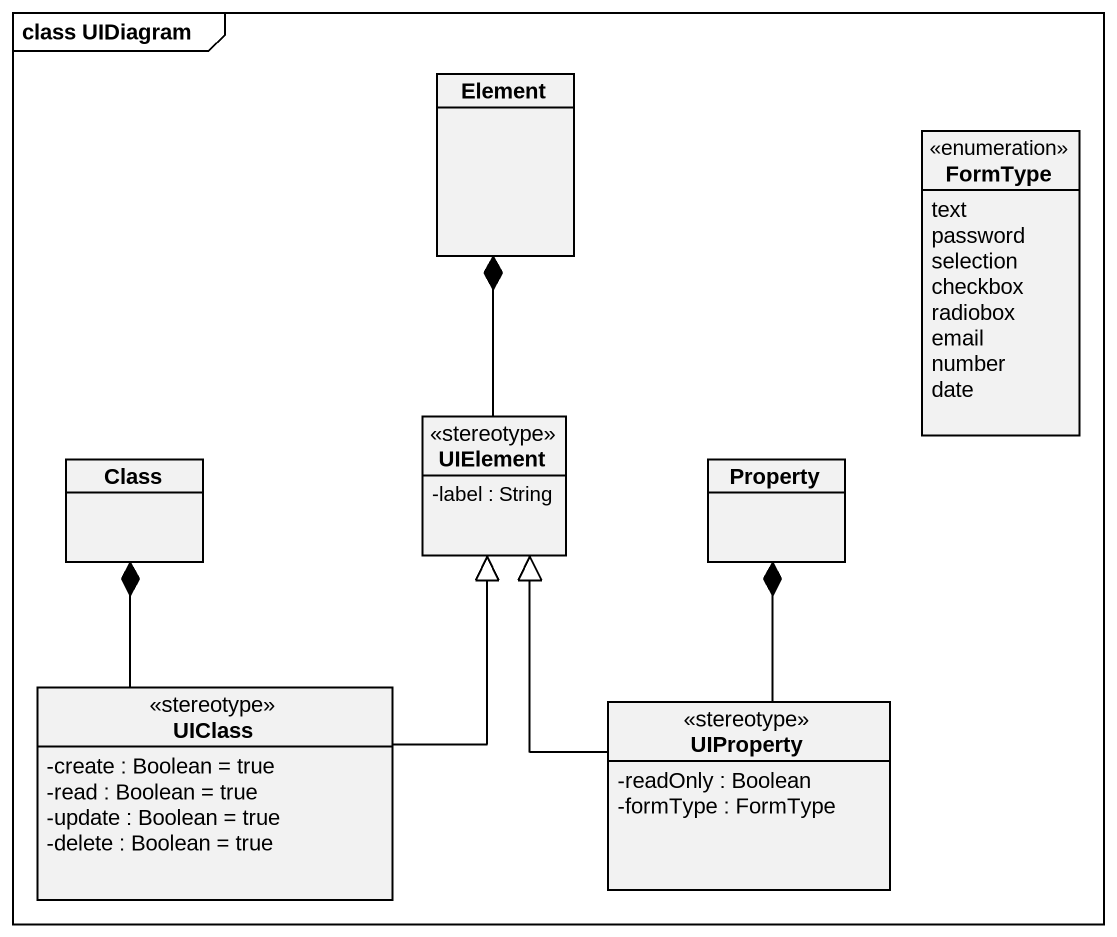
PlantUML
@startuml
mainframe class UIDiagram
hide circle
hide empty members
skinparam classAttributeIconSize 0
class Element
enum FormType {
  text
  password
  selection
  checkbox
  radiobox
  email
  number
  date
}
class "Class" as Class_
class UIElement <<stereotype>> {
  -label : String
}
class Property
class UIClass <<stereotype>> {
  -create : Boolean = true
  -read : Boolean = true
  -update : Boolean = true
  -delete : Boolean = true
}
class UIProperty <<stereotype>> {
  -readOnly : Boolean
  -formType : FormType
}
UIElement -up-* Element
UIClass -up-* Class_
UIClass -up-|> UIElement
UIProperty -up-|> UIElement
UIProperty -up-* Property
@enduml
